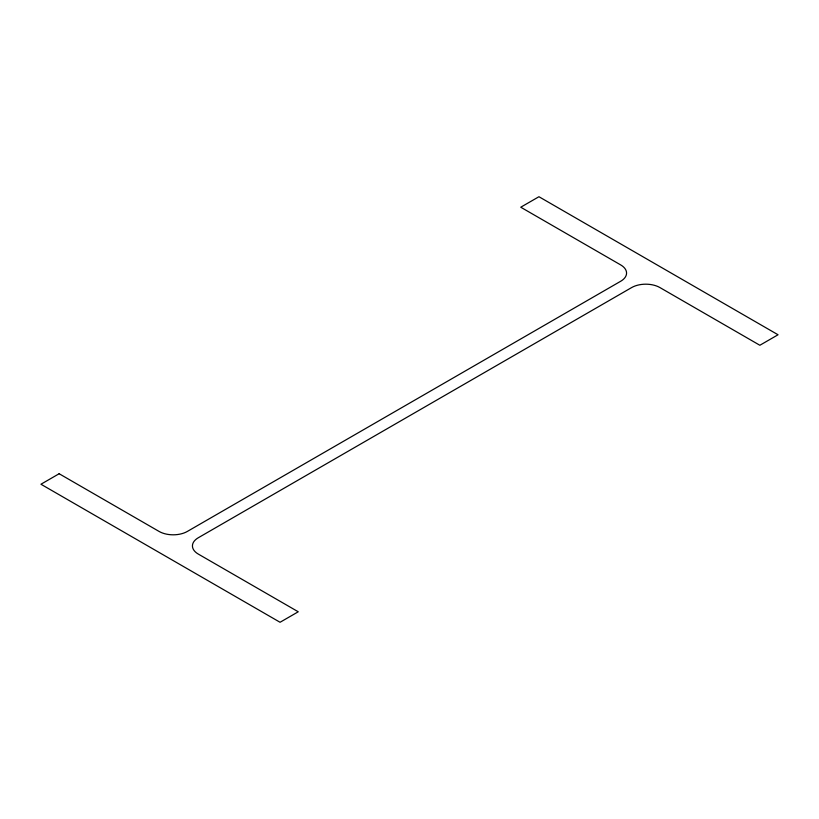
<?xml version="1.0" encoding="UTF-8"?>
<svg xmlns="http://www.w3.org/2000/svg" width="819" height="819" viewBox="0 0 819 819"><rect width="100%" height="100%" fill="white"/><g stroke="black" fill="none" stroke-linecap="round" stroke-linejoin="round"><path stroke-width="1.23" d="M59.142 473.73L40.95 484.234L280.057 622.276L298.249 611.783L198.29 554.074A19.984 11.538 0 0 1 198.29 537.755L631.654 287.561A19.984 11.538 0 0 1 659.909 287.561L759.858 345.27L778.05 334.766L538.943 196.724L520.751 207.217L620.71 264.926A19.984 11.538 0 0 1 620.71 281.245L187.346 531.439A19.984 11.538 0 0 1 159.091 531.439L59.142 473.73"/></g></svg>
